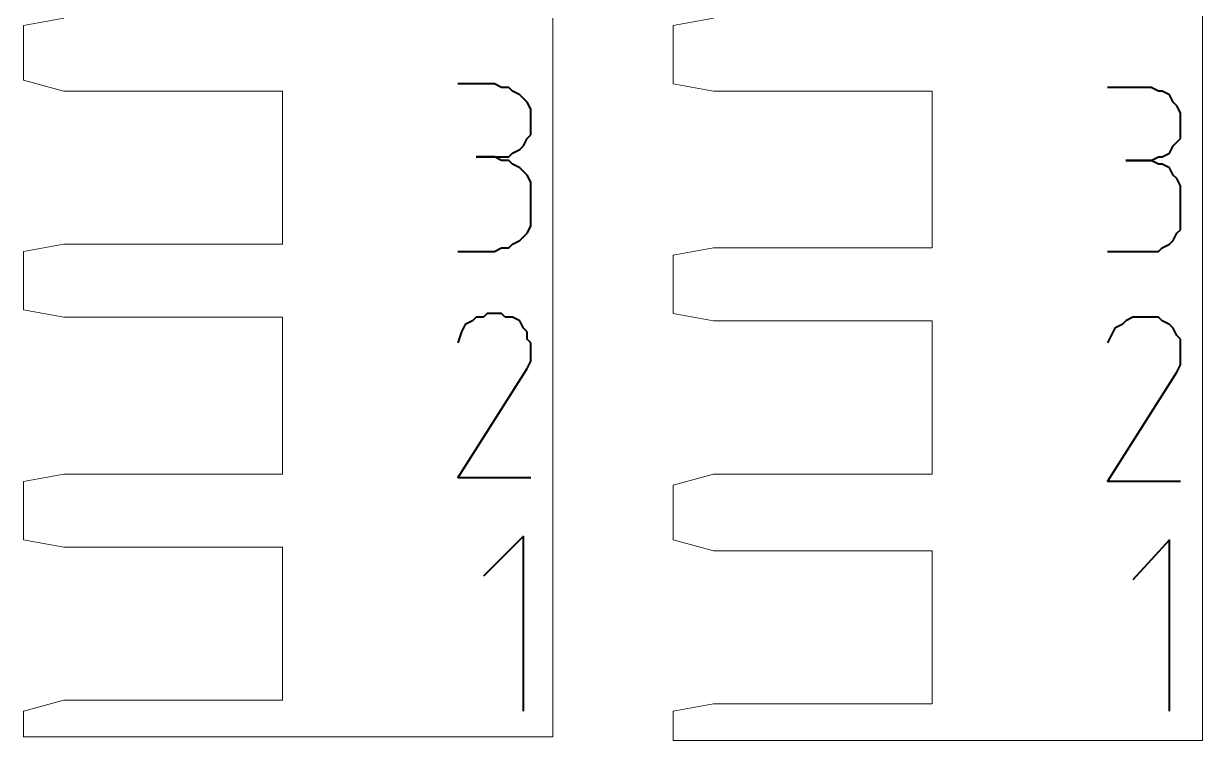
# Model space of a CAD drawing. Header units: centimetres. Extents: x -9.8 to 7.1, y -12.4 to 11.9.
# Drawn here: x -8.055 to -4.825, y 1.536 to 3.501 of the extents above; entities that cross this region are included whole.
import ezdxf

# ---------------------------------------------------------------- set-up
doc = ezdxf.new("R2010")
doc.units = ezdxf.units.CM
doc.header["$MEASUREMENT"] = 0
doc.layers.add('layer 1', color=7, linetype='Continuous')

msp = doc.modelspace()

# ---------------------------------------------------------------- linework, layer by layer
at = {"layer": 'layer 1', "color": 5, "lineweight": 13}
for points in [[(-4.82459, 1.53626), (-4.82459, 1.53626), (-4.82459, 4.74645), (-4.82459, 4.74645)], [(-7.94482, 3.5164), (-7.94482, 3.5164), (-8.05489, 3.49629), (-8.05489, 3.49629)], [(-8.05489, 3.49629), (-8.05489, 3.49629), (-8.05489, 3.34628), (-8.05489, 3.34628)], [(-6.60497, 1.54631), (-6.60497, 1.54631), (-6.60497, 3.5164), (-6.60497, 3.5164)], [(-6.1647, 3.5164), (-6.1647, 3.5164), (-6.27477, 3.49629), (-6.27477, 3.49629)], [(-6.27477, 3.49629), (-6.27477, 3.49629), (-6.27477, 3.33622), (-6.27477, 3.33622)], [(-8.05489, 3.34628), (-8.05489, 3.34628), (-7.94482, 3.31638), (-7.94482, 3.31638)], [(-6.27477, 3.33622), (-6.27477, 3.33622), (-6.1647, 3.31638), (-6.1647, 3.31638)], [(-7.94482, 3.31638), (-7.94482, 3.31638), (-7.34501, 3.31638), (-7.34501, 3.31638)], [(-7.34501, 3.31638), (-7.34501, 3.31638), (-7.34501, 2.89622), (-7.34501, 2.89622)], [(-6.1647, 3.31638), (-6.1647, 3.31638), (-5.56489, 3.31638), (-5.56489, 3.31638)], [(-5.56489, 3.31638), (-5.56489, 3.31638), (-5.56489, 2.88617), (-5.56489, 2.88617)], [(-7.94482, 2.89622), (-7.94482, 2.89622), (-8.05489, 2.87638), (-8.05489, 2.87638)], [(-8.05489, 2.87638), (-8.05489, 2.87638), (-8.05489, 2.7163), (-8.05489, 2.7163)], [(-7.34501, 2.89622), (-7.34501, 2.89622), (-7.94482, 2.89622), (-7.94482, 2.89622)], [(-6.1647, 2.88617), (-6.1647, 2.88617), (-6.27477, 2.86632), (-6.27477, 2.86632)], [(-5.56489, 2.88617), (-5.56489, 2.88617), (-6.1647, 2.88617), (-6.1647, 2.88617)], [(-6.27477, 2.86632), (-6.27477, 2.86632), (-6.27477, 2.70625), (-6.27477, 2.70625)], [(-8.05489, 2.7163), (-8.05489, 2.7163), (-7.94482, 2.69619), (-7.94482, 2.69619)], [(-7.94482, 2.69619), (-7.94482, 2.69619), (-7.34501, 2.69619), (-7.34501, 2.69619)], [(-7.34501, 2.69619), (-7.34501, 2.69619), (-7.34501, 2.26625), (-7.34501, 2.26625)], [(-6.27477, 2.70625), (-6.27477, 2.70625), (-6.1647, 2.68614), (-6.1647, 2.68614)], [(-6.1647, 2.68614), (-6.1647, 2.68614), (-5.56489, 2.68614), (-5.56489, 2.68614)], [(-5.56489, 2.68614), (-5.56489, 2.68614), (-5.56489, 2.26625), (-5.56489, 2.26625)], [(-7.94482, 2.26625), (-7.94482, 2.26625), (-8.05489, 2.24614), (-8.05489, 2.24614)], [(-7.34501, 2.26625), (-7.34501, 2.26625), (-7.94482, 2.26625), (-7.94482, 2.26625)], [(-6.1647, 2.26625), (-6.1647, 2.26625), (-6.27477, 2.23635), (-6.27477, 2.23635)], [(-5.56489, 2.26625), (-5.56489, 2.26625), (-6.1647, 2.26625), (-6.1647, 2.26625)], [(-8.05489, 2.24614), (-8.05489, 2.24614), (-8.05489, 2.08633), (-8.05489, 2.08633)], [(-6.27477, 2.23635), (-6.27477, 2.23635), (-6.27477, 2.08633), (-6.27477, 2.08633)], [(-8.05489, 2.08633), (-8.05489, 2.08633), (-7.94482, 2.06622), (-7.94482, 2.06622)], [(-6.27477, 2.08633), (-6.27477, 2.08633), (-6.1647, 2.05617), (-6.1647, 2.05617)], [(-7.94482, 2.06622), (-7.94482, 2.06622), (-7.34501, 2.06622), (-7.34501, 2.06622)], [(-7.34501, 2.06622), (-7.34501, 2.06622), (-7.34501, 1.64633), (-7.34501, 1.64633)], [(-6.1647, 2.05617), (-6.1647, 2.05617), (-5.56489, 2.05617), (-5.56489, 2.05617)], [(-5.56489, 2.05617), (-5.56489, 2.05617), (-5.56489, 1.63627), (-5.56489, 1.63627)], [(-7.94482, 1.64633), (-7.94482, 1.64633), (-8.05489, 1.61617), (-8.05489, 1.61617)], [(-8.05489, 1.61617), (-8.05489, 1.61617), (-8.05489, 1.54631), (-8.05489, 1.54631)], [(-7.34501, 1.64633), (-7.34501, 1.64633), (-7.94482, 1.64633), (-7.94482, 1.64633)], [(-6.1647, 1.63627), (-6.1647, 1.63627), (-6.27477, 1.61617), (-6.27477, 1.61617)], [(-6.27477, 1.61617), (-6.27477, 1.61617), (-6.27477, 1.53626), (-6.27477, 1.53626)], [(-5.56489, 1.63627), (-5.56489, 1.63627), (-6.1647, 1.63627), (-6.1647, 1.63627)], [(-8.05489, 1.54631), (-8.05489, 1.54631), (-7.92498, 1.54631), (-7.92498, 1.54631)], [(-7.92498, 1.54631), (-7.92498, 1.54631), (-7.70484, 1.54631), (-7.70484, 1.54631)], [(-7.70484, 1.54631), (-7.70484, 1.54631), (-7.59504, 1.54631), (-7.59504, 1.54631)], [(-7.59504, 1.54631), (-7.59504, 1.54631), (-7.3548, 1.54631), (-7.3548, 1.54631)], [(-7.3548, 1.54631), (-7.3548, 1.54631), (-7.28495, 1.54631), (-7.28495, 1.54631)], [(-7.28495, 1.54631), (-7.28495, 1.54631), (-7.02486, 1.54631), (-7.02486, 1.54631)], [(-7.02486, 1.54631), (-7.02486, 1.54631), (-6.98491, 1.54631), (-6.98491, 1.54631)], [(-6.98491, 1.54631), (-6.98491, 1.54631), (-6.71477, 1.54631), (-6.71477, 1.54631)], [(-6.71477, 1.54631), (-6.71477, 1.54631), (-6.70498, 1.54631), (-6.70498, 1.54631)], [(-6.70498, 1.54631), (-6.70498, 1.54631), (-6.60497, 1.54631), (-6.60497, 1.54631)], [(-6.27477, 1.53626), (-6.27477, 1.53626), (-6.17476, 1.53626), (-6.17476, 1.53626)], [(-6.17476, 1.53626), (-6.17476, 1.53626), (-6.07475, 1.53626), (-6.07475, 1.53626)], [(-6.07475, 1.53626), (-6.07475, 1.53626), (-5.97473, 1.53626), (-5.97473, 1.53626)], [(-5.97473, 1.53626), (-5.97473, 1.53626), (-5.87472, 1.53626), (-5.87472, 1.53626)], [(-5.87472, 1.53626), (-5.87472, 1.53626), (-5.78476, 1.53626), (-5.78476, 1.53626)], [(-5.78476, 1.53626), (-5.78476, 1.53626), (-5.68475, 1.53626), (-5.68475, 1.53626)], [(-5.68475, 1.53626), (-5.68475, 1.53626), (-5.60485, 1.53626), (-5.60485, 1.53626)], [(-5.60485, 1.53626), (-5.60485, 1.53626), (-5.51489, 1.53626), (-5.51489, 1.53626)], [(-5.51489, 1.53626), (-5.51489, 1.53626), (-5.43472, 1.53626), (-5.43472, 1.53626)], [(-5.43472, 1.53626), (-5.43472, 1.53626), (-5.35482, 1.53626), (-5.35482, 1.53626)], [(-5.35482, 1.53626), (-5.35482, 1.53626), (-5.2847, 1.53626), (-5.2847, 1.53626)], [(-5.2847, 1.53626), (-5.2847, 1.53626), (-5.21485, 1.53626), (-5.21485, 1.53626)], [(-5.21485, 1.53626), (-5.21485, 1.53626), (-5.15479, 1.53626), (-5.15479, 1.53626)], [(-5.15479, 1.53626), (-5.15479, 1.53626), (-5.08468, 1.53626), (-5.08468, 1.53626)], [(-5.08468, 1.53626), (-5.08468, 1.53626), (-5.04472, 1.53626), (-5.04472, 1.53626)], [(-5.04472, 1.53626), (-5.04472, 1.53626), (-4.98466, 1.53626), (-4.98466, 1.53626)], [(-4.98466, 1.53626), (-4.98466, 1.53626), (-4.95477, 1.53626), (-4.95477, 1.53626)], [(-4.95477, 1.53626), (-4.95477, 1.53626), (-4.90476, 1.53626), (-4.90476, 1.53626)], [(-4.90476, 1.53626), (-4.90476, 1.53626), (-4.88465, 1.53626), (-4.88465, 1.53626)], [(-4.88465, 1.53626), (-4.88465, 1.53626), (-4.8447, 1.53626), (-4.8447, 1.53626)], [(-4.8447, 1.53626), (-4.8447, 1.53626), (-4.83464, 1.53626), (-4.83464, 1.53626)], [(-4.83464, 1.53626), (-4.83464, 1.53626), (-4.82459, 1.53626), (-4.82459, 1.53626)]]:
    msp.add_open_spline(points, degree=3, dxfattribs=at)
at = {"layer": 'layer 1', "color": 1, "lineweight": 40}
for points in [[(-6.76478, 3.33622), (-6.76478, 3.33622), (-6.86479, 3.33622), (-6.86479, 3.33622)], [(-6.74494, 3.32617), (-6.74494, 3.32617), (-6.76478, 3.33622), (-6.76478, 3.33622)], [(-6.72483, 3.32617), (-6.72483, 3.32617), (-6.74494, 3.32617), (-6.74494, 3.32617)], [(-6.71477, 3.31638), (-6.71477, 3.31638), (-6.72483, 3.32617), (-6.72483, 3.32617)], [(-6.69493, 3.30632), (-6.69493, 3.30632), (-6.71477, 3.31638), (-6.71477, 3.31638)], [(-6.68488, 3.29627), (-6.68488, 3.29627), (-6.69493, 3.30632), (-6.69493, 3.30632)], [(-6.67482, 3.28622), (-6.67482, 3.28622), (-6.68488, 3.29627), (-6.68488, 3.29627)], [(-4.98466, 3.32617), (-4.98466, 3.32617), (-5.08468, 3.32617), (-5.08468, 3.32617)], [(-4.96482, 3.32617), (-4.96482, 3.32617), (-4.98466, 3.32617), (-4.98466, 3.32617)], [(-4.94471, 3.31638), (-4.94471, 3.31638), (-4.96482, 3.32617), (-4.96482, 3.32617)], [(-4.93466, 3.31638), (-4.93466, 3.31638), (-4.94471, 3.31638), (-4.94471, 3.31638)], [(-4.91481, 3.30632), (-4.91481, 3.30632), (-4.93466, 3.31638), (-4.93466, 3.31638)], [(-4.90476, 3.28622), (-4.90476, 3.28622), (-4.91481, 3.30632), (-4.91481, 3.30632)], [(-6.66477, 3.26637), (-6.66477, 3.26637), (-6.67482, 3.28622), (-6.67482, 3.28622)], [(-6.66477, 3.24626), (-6.66477, 3.24626), (-6.66477, 3.26637), (-6.66477, 3.26637)], [(-4.8947, 3.27616), (-4.8947, 3.27616), (-4.90476, 3.28622), (-4.90476, 3.28622)], [(-4.88465, 3.25632), (-4.88465, 3.25632), (-4.8947, 3.27616), (-4.8947, 3.27616)], [(-6.66477, 3.23621), (-6.66477, 3.23621), (-6.66477, 3.24626), (-6.66477, 3.24626)], [(-6.66477, 3.21637), (-6.66477, 3.21637), (-6.66477, 3.23621), (-6.66477, 3.23621)], [(-6.66477, 3.23621), (-6.66477, 3.23621), (-6.66477, 3.23621), (-6.66477, 3.23621)], [(-4.88465, 3.24626), (-4.88465, 3.24626), (-4.88465, 3.25632), (-4.88465, 3.25632)], [(-4.88465, 3.22642), (-4.88465, 3.22642), (-4.88465, 3.24626), (-4.88465, 3.24626)], [(-6.66477, 3.19626), (-6.66477, 3.19626), (-6.66477, 3.21637), (-6.66477, 3.21637)], [(-4.88465, 3.20631), (-4.88465, 3.20631), (-4.88465, 3.22642), (-4.88465, 3.22642)], [(-4.88465, 3.22642), (-4.88465, 3.22642), (-4.88465, 3.22642), (-4.88465, 3.22642)], [(-4.88465, 3.1862), (-4.88465, 3.1862), (-4.88465, 3.20631), (-4.88465, 3.20631)], [(-6.69493, 3.1563), (-6.69493, 3.1563), (-6.68488, 3.16636), (-6.68488, 3.16636)], [(-6.68488, 3.16636), (-6.68488, 3.16636), (-6.67482, 3.1862), (-6.67482, 3.1862)], [(-6.67482, 3.1862), (-6.67482, 3.1862), (-6.66477, 3.19626), (-6.66477, 3.19626)], [(-4.91481, 3.14625), (-4.91481, 3.14625), (-4.90476, 3.16636), (-4.90476, 3.16636)], [(-4.90476, 3.16636), (-4.90476, 3.16636), (-4.8947, 3.17641), (-4.8947, 3.17641)], [(-4.8947, 3.17641), (-4.8947, 3.17641), (-4.88465, 3.1862), (-4.88465, 3.1862)], [(-6.76478, 3.1362), (-6.76478, 3.1362), (-6.81479, 3.1362), (-6.81479, 3.1362)], [(-6.81479, 3.1362), (-6.81479, 3.1362), (-6.76478, 3.1362), (-6.76478, 3.1362)], [(-6.74494, 3.12641), (-6.74494, 3.12641), (-6.76478, 3.1362), (-6.76478, 3.1362)], [(-6.76478, 3.1362), (-6.76478, 3.1362), (-6.76478, 3.1362), (-6.76478, 3.1362)], [(-6.76478, 3.1362), (-6.76478, 3.1362), (-6.74494, 3.1362), (-6.74494, 3.1362)], [(-6.74494, 3.1362), (-6.74494, 3.1362), (-6.72483, 3.1362), (-6.72483, 3.1362)], [(-6.72483, 3.1362), (-6.72483, 3.1362), (-6.71477, 3.14625), (-6.71477, 3.14625)], [(-6.71477, 3.14625), (-6.71477, 3.14625), (-6.69493, 3.1563), (-6.69493, 3.1563)], [(-4.96482, 3.12641), (-4.96482, 3.12641), (-4.94471, 3.1362), (-4.94471, 3.1362)], [(-4.94471, 3.1362), (-4.94471, 3.1362), (-4.93466, 3.1362), (-4.93466, 3.1362)], [(-4.93466, 3.1362), (-4.93466, 3.1362), (-4.91481, 3.14625), (-4.91481, 3.14625)], [(-6.72483, 3.12641), (-6.72483, 3.12641), (-6.74494, 3.12641), (-6.74494, 3.12641)], [(-6.71477, 3.11635), (-6.71477, 3.11635), (-6.72483, 3.12641), (-6.72483, 3.12641)], [(-6.69493, 3.1063), (-6.69493, 3.1063), (-6.71477, 3.11635), (-6.71477, 3.11635)], [(-6.68488, 3.09624), (-6.68488, 3.09624), (-6.69493, 3.1063), (-6.69493, 3.1063)], [(-4.98466, 3.12641), (-4.98466, 3.12641), (-5.03467, 3.12641), (-5.03467, 3.12641)], [(-5.03467, 3.12641), (-5.03467, 3.12641), (-4.98466, 3.12641), (-4.98466, 3.12641)], [(-4.96482, 3.12641), (-4.96482, 3.12641), (-4.98466, 3.12641), (-4.98466, 3.12641)], [(-4.98466, 3.12641), (-4.98466, 3.12641), (-4.98466, 3.12641), (-4.98466, 3.12641)], [(-4.98466, 3.12641), (-4.98466, 3.12641), (-4.96482, 3.12641), (-4.96482, 3.12641)], [(-4.94471, 3.11635), (-4.94471, 3.11635), (-4.96482, 3.12641), (-4.96482, 3.12641)], [(-4.93466, 3.11635), (-4.93466, 3.11635), (-4.94471, 3.11635), (-4.94471, 3.11635)], [(-4.91481, 3.1063), (-4.91481, 3.1063), (-4.93466, 3.11635), (-4.93466, 3.11635)], [(-4.90476, 3.08619), (-4.90476, 3.08619), (-4.91481, 3.1063), (-4.91481, 3.1063)], [(-6.67482, 3.08619), (-6.67482, 3.08619), (-6.68488, 3.09624), (-6.68488, 3.09624)], [(-6.66477, 3.06635), (-6.66477, 3.06635), (-6.67482, 3.08619), (-6.67482, 3.08619)], [(-4.8947, 3.0764), (-4.8947, 3.0764), (-4.90476, 3.08619), (-4.90476, 3.08619)], [(-4.88465, 3.05629), (-4.88465, 3.05629), (-4.8947, 3.0764), (-4.8947, 3.0764)], [(-6.66477, 3.04624), (-6.66477, 3.04624), (-6.66477, 3.06635), (-6.66477, 3.06635)], [(-6.66477, 3.02639), (-6.66477, 3.02639), (-6.66477, 3.04624), (-6.66477, 3.04624)], [(-4.88465, 3.04624), (-4.88465, 3.04624), (-4.88465, 3.05629), (-4.88465, 3.05629)], [(-4.88465, 3.02639), (-4.88465, 3.02639), (-4.88465, 3.04624), (-4.88465, 3.04624)], [(-6.66477, 2.97639), (-6.66477, 2.97639), (-6.66477, 3.02639), (-6.66477, 3.02639)], [(-6.66477, 3.02639), (-6.66477, 3.02639), (-6.66477, 3.02639), (-6.66477, 3.02639)], [(-4.88465, 2.97639), (-4.88465, 2.97639), (-4.88465, 3.02639), (-4.88465, 3.02639)], [(-4.88465, 3.02639), (-4.88465, 3.02639), (-4.88465, 3.02639), (-4.88465, 3.02639)], [(-6.66477, 2.96633), (-6.66477, 2.96633), (-6.66477, 2.97639), (-6.66477, 2.97639)], [(-4.88465, 2.95628), (-4.88465, 2.95628), (-4.88465, 2.97639), (-4.88465, 2.97639)], [(-6.67482, 2.92638), (-6.67482, 2.92638), (-6.66477, 2.94623), (-6.66477, 2.94623)], [(-6.66477, 2.94623), (-6.66477, 2.94623), (-6.66477, 2.96633), (-6.66477, 2.96633)], [(-4.88465, 2.93617), (-4.88465, 2.93617), (-4.88465, 2.95628), (-4.88465, 2.95628)], [(-6.69493, 2.90627), (-6.69493, 2.90627), (-6.68488, 2.91633), (-6.68488, 2.91633)], [(-6.68488, 2.91633), (-6.68488, 2.91633), (-6.67482, 2.92638), (-6.67482, 2.92638)], [(-4.90476, 2.90627), (-4.90476, 2.90627), (-4.8947, 2.92638), (-4.8947, 2.92638)], [(-4.8947, 2.92638), (-4.8947, 2.92638), (-4.88465, 2.93617), (-4.88465, 2.93617)], [(-6.86479, 2.87638), (-6.86479, 2.87638), (-6.76478, 2.87638), (-6.76478, 2.87638)], [(-6.76478, 2.87638), (-6.76478, 2.87638), (-6.74494, 2.88617), (-6.74494, 2.88617)], [(-6.76478, 2.87638), (-6.76478, 2.87638), (-6.76478, 2.87638), (-6.76478, 2.87638)], [(-6.74494, 2.88617), (-6.74494, 2.88617), (-6.72483, 2.88617), (-6.72483, 2.88617)], [(-6.72483, 2.88617), (-6.72483, 2.88617), (-6.71477, 2.89622), (-6.71477, 2.89622)], [(-6.71477, 2.89622), (-6.71477, 2.89622), (-6.69493, 2.90627), (-6.69493, 2.90627)], [(-5.08468, 2.87638), (-5.08468, 2.87638), (-4.98466, 2.87638), (-4.98466, 2.87638)], [(-4.98466, 2.87638), (-4.98466, 2.87638), (-4.98466, 2.87638), (-4.98466, 2.87638)], [(-4.98466, 2.87638), (-4.98466, 2.87638), (-4.96482, 2.87638), (-4.96482, 2.87638)], [(-4.96482, 2.87638), (-4.96482, 2.87638), (-4.94471, 2.87638), (-4.94471, 2.87638)], [(-4.94471, 2.87638), (-4.94471, 2.87638), (-4.93466, 2.88617), (-4.93466, 2.88617)], [(-4.93466, 2.88617), (-4.93466, 2.88617), (-4.91481, 2.89622), (-4.91481, 2.89622)], [(-4.91481, 2.89622), (-4.91481, 2.89622), (-4.90476, 2.90627), (-4.90476, 2.90627)], [(-6.82484, 2.68614), (-6.82484, 2.68614), (-6.84495, 2.67635), (-6.84495, 2.67635)], [(-6.81479, 2.69619), (-6.81479, 2.69619), (-6.82484, 2.68614), (-6.82484, 2.68614)], [(-6.79494, 2.69619), (-6.79494, 2.69619), (-6.81479, 2.69619), (-6.81479, 2.69619)], [(-6.78489, 2.70625), (-6.78489, 2.70625), (-6.79494, 2.69619), (-6.79494, 2.69619)], [(-6.76478, 2.70625), (-6.76478, 2.70625), (-6.78489, 2.70625), (-6.78489, 2.70625)], [(-6.74494, 2.70625), (-6.74494, 2.70625), (-6.76478, 2.70625), (-6.76478, 2.70625)], [(-6.73488, 2.69619), (-6.73488, 2.69619), (-6.74494, 2.70625), (-6.74494, 2.70625)], [(-6.71477, 2.69619), (-6.71477, 2.69619), (-6.73488, 2.69619), (-6.73488, 2.69619)], [(-6.69493, 2.68614), (-6.69493, 2.68614), (-6.71477, 2.69619), (-6.71477, 2.69619)], [(-6.71477, 2.69619), (-6.71477, 2.69619), (-6.71477, 2.69619), (-6.71477, 2.69619)], [(-6.68488, 2.6663), (-6.68488, 2.6663), (-6.69493, 2.68614), (-6.69493, 2.68614)], [(-5.03467, 2.68614), (-5.03467, 2.68614), (-5.04472, 2.67635), (-5.04472, 2.67635)], [(-5.01483, 2.69619), (-5.01483, 2.69619), (-5.03467, 2.68614), (-5.03467, 2.68614)], [(-5.00477, 2.69619), (-5.00477, 2.69619), (-5.01483, 2.69619), (-5.01483, 2.69619)], [(-4.98466, 2.69619), (-4.98466, 2.69619), (-5.00477, 2.69619), (-5.00477, 2.69619)], [(-4.96482, 2.69619), (-4.96482, 2.69619), (-4.98466, 2.69619), (-4.98466, 2.69619)], [(-4.94471, 2.69619), (-4.94471, 2.69619), (-4.96482, 2.69619), (-4.96482, 2.69619)], [(-4.93466, 2.68614), (-4.93466, 2.68614), (-4.94471, 2.69619), (-4.94471, 2.69619)], [(-4.91481, 2.67635), (-4.91481, 2.67635), (-4.93466, 2.68614), (-4.93466, 2.68614)], [(-4.93466, 2.68614), (-4.93466, 2.68614), (-4.93466, 2.68614), (-4.93466, 2.68614)], [(-6.85474, 2.65624), (-6.85474, 2.65624), (-6.86479, 2.62634), (-6.86479, 2.62634)], [(-6.84495, 2.67635), (-6.84495, 2.67635), (-6.85474, 2.65624), (-6.85474, 2.65624)], [(-6.67482, 2.65624), (-6.67482, 2.65624), (-6.68488, 2.6663), (-6.68488, 2.6663)], [(-6.67482, 2.6364), (-6.67482, 2.6364), (-6.67482, 2.65624), (-6.67482, 2.65624)], [(-5.06483, 2.6663), (-5.06483, 2.6663), (-5.07462, 2.64619), (-5.07462, 2.64619)], [(-5.04472, 2.67635), (-5.04472, 2.67635), (-5.06483, 2.6663), (-5.06483, 2.6663)], [(-4.90476, 2.6663), (-4.90476, 2.6663), (-4.91481, 2.67635), (-4.91481, 2.67635)], [(-4.8947, 2.64619), (-4.8947, 2.64619), (-4.90476, 2.6663), (-4.90476, 2.6663)], [(-6.66477, 2.62634), (-6.66477, 2.62634), (-6.67482, 2.6364), (-6.67482, 2.6364)], [(-6.66477, 2.60624), (-6.66477, 2.60624), (-6.66477, 2.62634), (-6.66477, 2.62634)], [(-5.07462, 2.64619), (-5.07462, 2.64619), (-5.08468, 2.62634), (-5.08468, 2.62634)], [(-4.88465, 2.6364), (-4.88465, 2.6364), (-4.8947, 2.64619), (-4.8947, 2.64619)], [(-4.88465, 2.61629), (-4.88465, 2.61629), (-4.88465, 2.6364), (-4.88465, 2.6364)], [(-6.66477, 2.58639), (-6.66477, 2.58639), (-6.66477, 2.60624), (-6.66477, 2.60624)], [(-6.66477, 2.57634), (-6.66477, 2.57634), (-6.66477, 2.58639), (-6.66477, 2.58639)], [(-4.88465, 2.59618), (-4.88465, 2.59618), (-4.88465, 2.61629), (-4.88465, 2.61629)], [(-4.88465, 2.58639), (-4.88465, 2.58639), (-4.88465, 2.59618), (-4.88465, 2.59618)], [(-4.88465, 2.56628), (-4.88465, 2.56628), (-4.88465, 2.58639), (-4.88465, 2.58639)], [(-6.86479, 2.25619), (-6.86479, 2.25619), (-6.67482, 2.55623), (-6.67482, 2.55623)], [(-6.67482, 2.55623), (-6.67482, 2.55623), (-6.66477, 2.57634), (-6.66477, 2.57634)], [(-6.67482, 2.55623), (-6.67482, 2.55623), (-6.67482, 2.55623), (-6.67482, 2.55623)], [(-6.67482, 2.55623), (-6.67482, 2.55623), (-6.67482, 2.55623), (-6.67482, 2.55623)], [(-6.67482, 2.55623), (-6.67482, 2.55623), (-6.67482, 2.55623), (-6.67482, 2.55623)], [(-6.67482, 2.55623), (-6.67482, 2.55623), (-6.67482, 2.55623), (-6.67482, 2.55623)], [(-6.67482, 2.55623), (-6.67482, 2.55623), (-6.67482, 2.55623), (-6.67482, 2.55623)], [(-6.67482, 2.55623), (-6.67482, 2.55623), (-6.67482, 2.55623), (-6.67482, 2.55623)], [(-6.67482, 2.55623), (-6.67482, 2.55623), (-6.67482, 2.55623), (-6.67482, 2.55623)], [(-6.67482, 2.55623), (-6.67482, 2.55623), (-6.67482, 2.55623), (-6.67482, 2.55623)], [(-6.67482, 2.55623), (-6.67482, 2.55623), (-6.67482, 2.55623), (-6.67482, 2.55623)], [(-6.67482, 2.55623), (-6.67482, 2.55623), (-6.67482, 2.55623), (-6.67482, 2.55623)], [(-6.67482, 2.55623), (-6.67482, 2.55623), (-6.67482, 2.55623), (-6.67482, 2.55623)], [(-4.8947, 2.54618), (-4.8947, 2.54618), (-4.88465, 2.56628), (-4.88465, 2.56628)], [(-5.08468, 2.24614), (-5.08468, 2.24614), (-4.8947, 2.54618), (-4.8947, 2.54618)], [(-4.8947, 2.54618), (-4.8947, 2.54618), (-4.8947, 2.54618), (-4.8947, 2.54618)], [(-4.8947, 2.54618), (-4.8947, 2.54618), (-4.8947, 2.54618), (-4.8947, 2.54618)], [(-4.8947, 2.54618), (-4.8947, 2.54618), (-4.8947, 2.54618), (-4.8947, 2.54618)], [(-4.8947, 2.54618), (-4.8947, 2.54618), (-4.8947, 2.54618), (-4.8947, 2.54618)], [(-4.8947, 2.54618), (-4.8947, 2.54618), (-4.8947, 2.54618), (-4.8947, 2.54618)], [(-4.8947, 2.54618), (-4.8947, 2.54618), (-4.8947, 2.54618), (-4.8947, 2.54618)], [(-4.8947, 2.54618), (-4.8947, 2.54618), (-4.8947, 2.54618), (-4.8947, 2.54618)], [(-4.8947, 2.54618), (-4.8947, 2.54618), (-4.8947, 2.54618), (-4.8947, 2.54618)], [(-4.8947, 2.54618), (-4.8947, 2.54618), (-4.8947, 2.54618), (-4.8947, 2.54618)], [(-4.8947, 2.54618), (-4.8947, 2.54618), (-4.8947, 2.54618), (-4.8947, 2.54618)], [(-4.8947, 2.54618), (-4.8947, 2.54618), (-4.8947, 2.54618), (-4.8947, 2.54618)], [(-6.66477, 2.25619), (-6.66477, 2.25619), (-6.86479, 2.25619), (-6.86479, 2.25619)], [(-4.88465, 2.24614), (-4.88465, 2.24614), (-5.08468, 2.24614), (-5.08468, 2.24614)], [(-6.68488, 2.09612), (-6.68488, 2.09612), (-6.79494, 1.98632), (-6.79494, 1.98632)], [(-6.68488, 1.61617), (-6.68488, 1.61617), (-6.68488, 2.09612), (-6.68488, 2.09612)], [(-4.91481, 2.08633), (-4.91481, 2.08633), (-5.01483, 1.97626), (-5.01483, 1.97626)], [(-4.91481, 1.61617), (-4.91481, 1.61617), (-4.91481, 2.08633), (-4.91481, 2.08633)]]:
    msp.add_open_spline(points, degree=3, dxfattribs=at)

doc.saveas('drawing.dxf')
